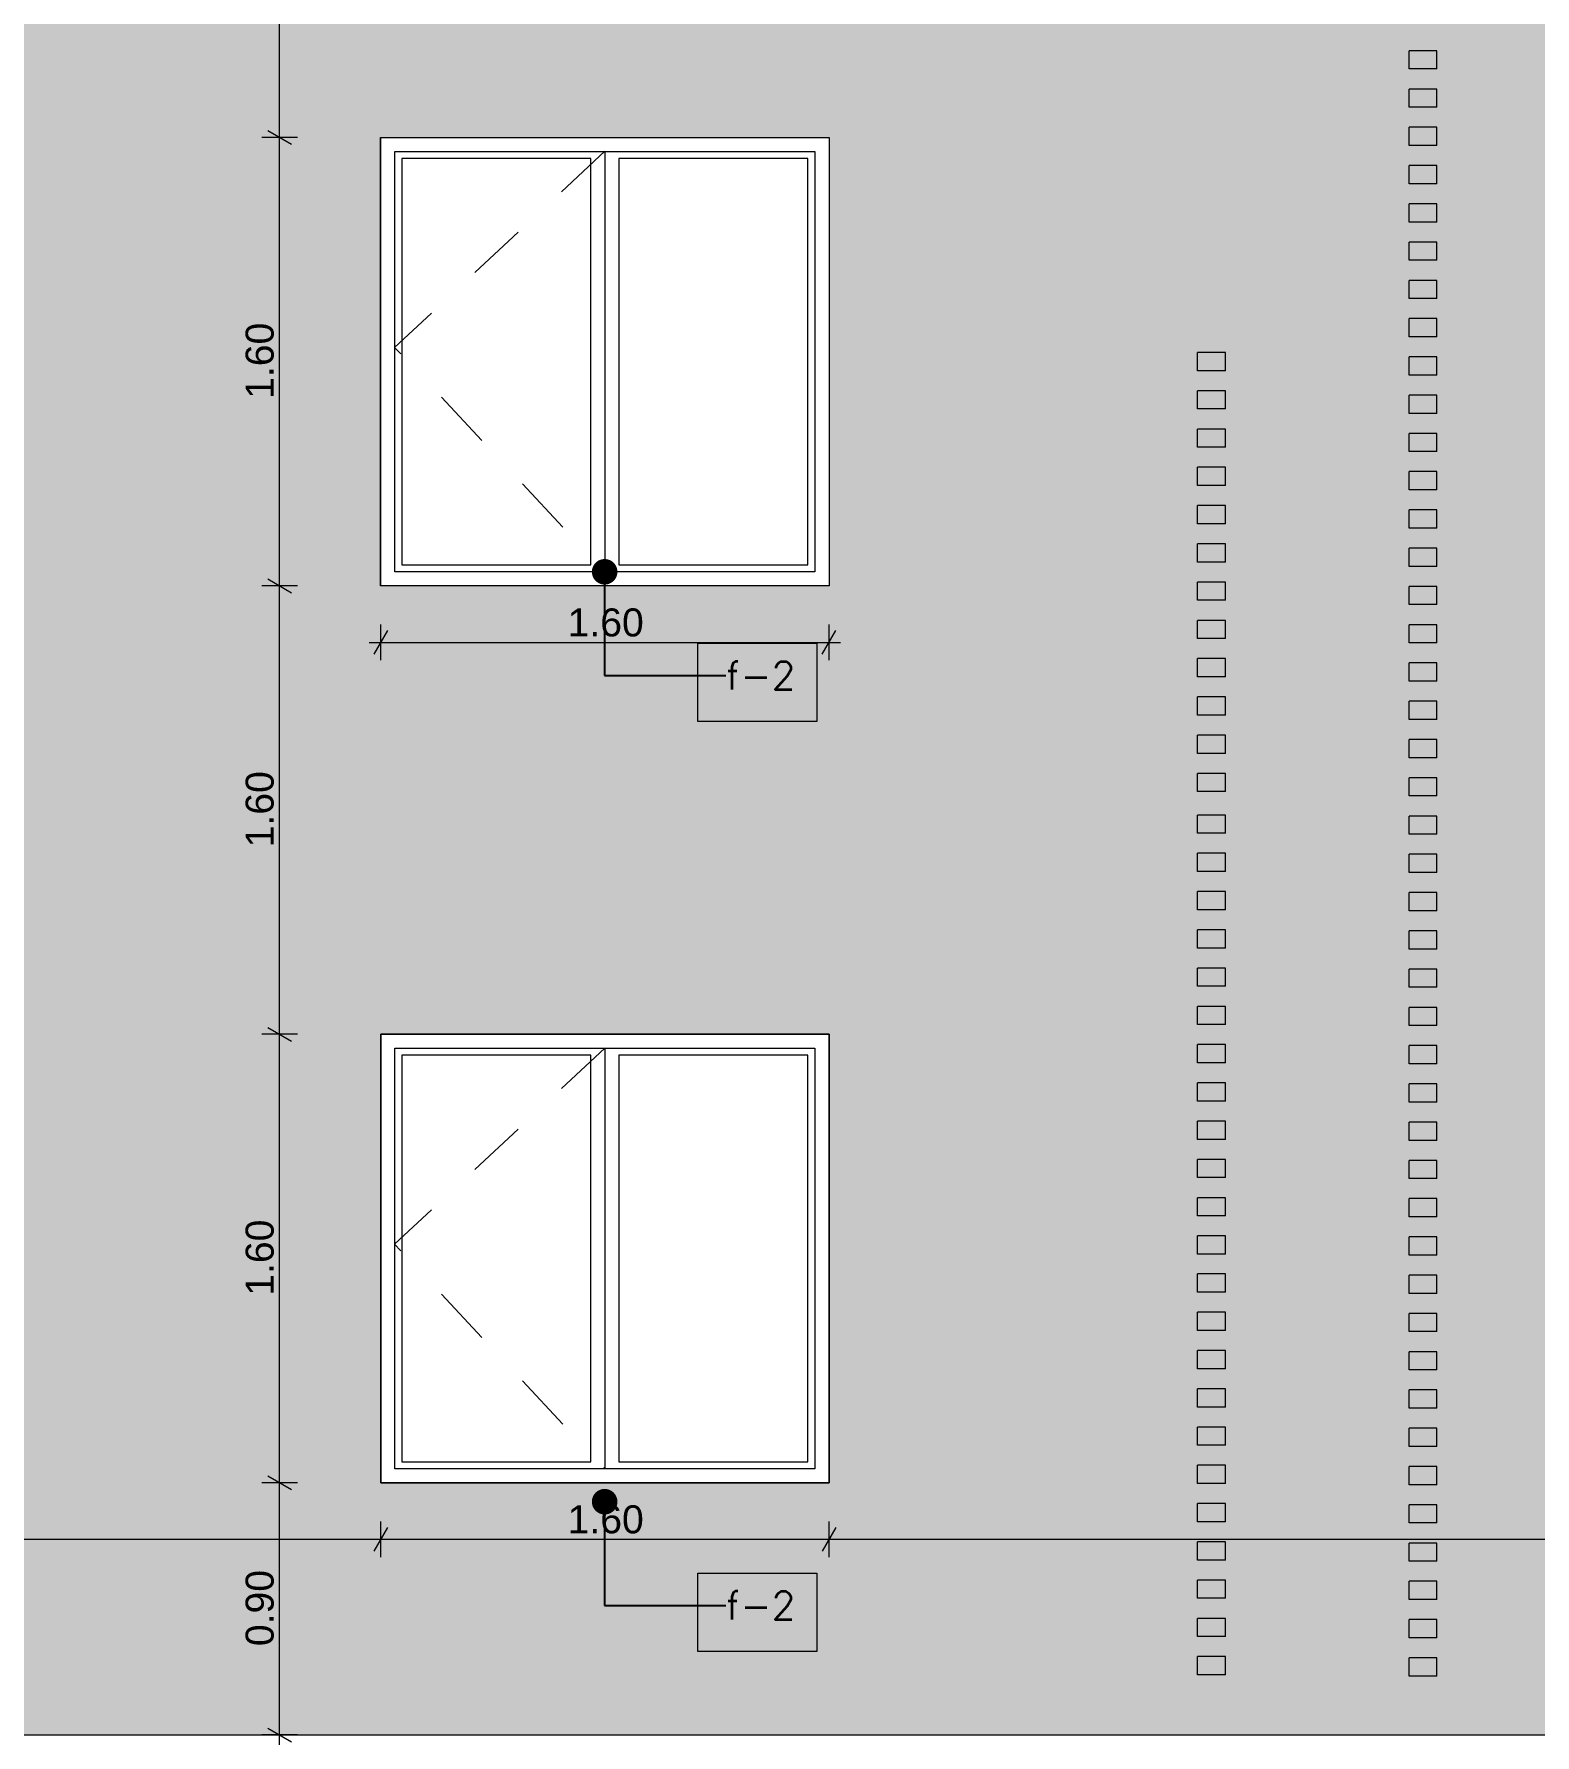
# Model space of a CAD drawing. Header units: millimetres. Extents: x 475616349 to 476941521, y 4620115302 to 4621446928.
# Drawn here: x 476669021 to 476674379, y 4620472841 to 4620478910 of the extents above; entities that cross this region are included whole.
import ezdxf

# ---------------------------------------------------------------- set-up
doc = ezdxf.new("R2010")
doc.units = ezdxf.units.MM
doc.header["$MEASUREMENT"] = 0
doc.linetypes.add('Dashed', pattern=[423.333333, 211.666667, -211.666667])
for name, color, linetype, lineweight in [('0_Pen_No__7_Pen_No__250', 7, 'Continuous', 0), ('2D Drafting - General_Pen_No__7_Pen_No__250', 7, 'Continuous', 0), ('New_2D Drafting - General_Pen_No__2_Pen_No__250', 7, 'Continuous', 0), ('New_2D Drafting - General_Pen_No__30_Pen_No__9_Pen_No__9_Pen_No__7', 7, 'Continuous', 0), ('New_Structural - Bearing_Pen_No__250', 7, 'Continuous', 0), ('New_zoma_Pen_No__4', 7, 'Continuous', 0), ('New_zoma_Pen_No__7', 7, 'Continuous', 0), ('Structural - Bearing_Pen_No__7_Pen_No__7_Pen_No__250', 7, 'Continuous', 0), ('zoma_Pen_No__142', 142, 'Continuous', 0)]:
    doc.layers.add(name, color=color, linetype=linetype, lineweight=lineweight)
doc.layers.add('New_2D Drafting - General_Pen_No__30_Pen_No__9_Pen_No__9_Pen_No__254', color=7, linetype='Continuous', lineweight=0, true_color=0xcccccc)
doc.layers.add('New_zoma', color=7, linetype='Continuous')
doc.layers.add('zoma', color=7, linetype='Continuous')
doc.styles.add('GENERATED_STYLE_1', font='arial.ttf')
doc.styles.add('GENERATED_STYLE_2', font='arial.ttf')
doc.dimstyles.new('GENERATED_STYLE__1', dxfattribs={"dimtxt": 200, "dimasz": 64.421331, "dimexe": 0.18, "dimexo": 3, "dimgap": 0.09, "dimtad": 1, "dimtih": 1, "dimtoh": 1, "dimlfac": 0.001, "dimzin": 0, "dimdsep": 46, "dimtxsty": 'GENERATED_STYLE_2', "dimblk": 'ARROWHEAD_2', "dimblk1": 'ARROWHEAD_2', "dimblk2": 'ARROWHEAD_2', "dimcen": 0.09, "dimclrd": 142, "dimclre": 142, "dimclrt": 142, "dimadec": 0, "dimazin": 0, "dimtfac": 1, "dimtdec": 4, "dimtmove": 0, "dimatfit": 3, "dimfxl": 1, "dimtolj": 1, "dimtzin": 0, "dimarcsym": 0})
doc.dimstyles.new('GENERATED_STYLE__18', dxfattribs={"dimtxt": 100, "dimasz": 64.421331, "dimexe": 0.18, "dimexo": 3, "dimgap": 0.09, "dimtad": 1, "dimtih": 1, "dimtoh": 1, "dimlfac": 0.001, "dimzin": 0, "dimdsep": 46, "dimtxsty": 'GENERATED_STYLE_1', "dimblk": 'ARROWHEAD_2', "dimblk1": 'ARROWHEAD_2', "dimblk2": 'ARROWHEAD_2', "dimcen": 0.09, "dimclrd": 7, "dimclre": 7, "dimclrt": 7, "dimadec": 0, "dimazin": 0, "dimtfac": 1, "dimtdec": 4, "dimtmove": 0, "dimatfit": 3, "dimfxl": 1, "dimtolj": 1, "dimtzin": 0, "dimarcsym": 0})
doc.dimstyles.new('GENERATED_STYLE__19', dxfattribs={"dimtxt": 100, "dimasz": 64.421331, "dimexe": 0.18, "dimexo": 3, "dimgap": 0.09, "dimtad": 1, "dimlfac": 0.001, "dimzin": 0, "dimdsep": 46, "dimtxsty": 'GENERATED_STYLE_1', "dimblk": 'ARROWHEAD_2', "dimblk1": 'ARROWHEAD_2', "dimblk2": 'ARROWHEAD_2', "dimcen": 0.09, "dimclrd": 7, "dimclre": 7, "dimclrt": 7, "dimadec": 0, "dimazin": 0, "dimtfac": 1, "dimtdec": 4, "dimtmove": 0, "dimatfit": 3, "dimfxl": 1, "dimtolj": 1, "dimtzin": 0, "dimarcsym": 0})
doc.dimstyles.new('GENERATED_STYLE__48', dxfattribs={"dimtxt": 0.18, "dimasz": 182.4, "dimexe": 0.18, "dimexo": 0.0625, "dimgap": 0.09, "dimtad": 0, "dimtih": 1, "dimtoh": 1, "dimdec": 4, "dimzin": 0, "dimdsep": 46, "dimcen": 0.09, "dimadec": 0, "dimazin": 0, "dimtfac": 1, "dimtdec": 4, "dimtmove": 0, "dimatfit": 3, "dimldrblk": 'ARROWHEAD_11', "dimfxl": 1, "dimtolj": 1, "dimtzin": 0, "dimarcsym": 0})

# ---------------------------------------------------------------- blocks, each defined once
blk = doc.blocks.new('*D192', base_point=(476577134.1, 4620325125.7))
at = {"layer": 'zoma_Pen_No__142', "color": 142, "linetype": 'Continuous', "lineweight": 0, "transparency": 16777216}
for p, q in [((476672234.1, 4620468749), (476672283, 4620468833.8)), ((476672258.5, 4620468855), (476672258.5, 4620468727.8)), ((476678733.9, 4620468749), (476678782.9, 4620468833.8)), ((476678758.4, 4620468855), (476678758.4, 4620468727.8)), ((476678758.4, 4620468791.4), (476672258.5, 4620468791.4))]:
    blk.add_line(p, q, dxfattribs=at)
at = {"layer": 'zoma_Pen_No__142', "color": 142, "lineweight": 0, "transparency": 16777216, "char_height": 200, "attachment_point": 7, "style": 'GENERATED_STYLE_2'}
for s, insert in [('\\A1;{\\pql;\\fArial CYR|b0|i0|c204|p34;0.40}', (476672283, 4620468831.4)), ('\\A1;{\\pql;\\fArial CYR|b0|i0|c204|p34;6.50}', (476675242.4, 4620468831.4))]:
    blk.add_mtext(s, dxfattribs=dict(at, insert=insert))
blk = doc.blocks.new('ARROWHEAD_2')
at = {"color": 0, "linetype": 'Continuous', "lineweight": 0}
for p, q in [((0, 0), (-1, 0)), ((-0.378, -0.655), (0.378, 0.655))]:
    blk.add_line(p, q, dxfattribs=at)
blk = doc.blocks.new('*D193', base_point=(476577134.1, 4620325125.7))
at = {"layer": 'zoma_Pen_No__142', "color": 142, "linetype": 'Continuous', "lineweight": 0, "transparency": 16777216}
for p, q in [((476671834.8, 4620468749), (476671883.7, 4620468833.8)), ((476671859.2, 4620468855), (476671859.2, 4620468727.8)), ((476672234.1, 4620468749), (476672283, 4620468833.8)), ((476672258.5, 4620468855), (476672258.5, 4620468727.8)), ((476672258.5, 4620468791.4), (476671859.2, 4620468791.4))]:
    blk.add_line(p, q, dxfattribs=at)
blk = doc.blocks.new('*D1077', base_point=(476577134.1, 4620325125.7))
at = {"layer": 'New_zoma_Pen_No__4', "color": 7, "linetype": 'Continuous', "lineweight": 0, "transparency": 16777216}
for p, q in [((476669855.2, 4620473765.3), (476669939.9, 4620473716.4)), ((476669961.1, 4620473740.9), (476669834, 4620473740.9)), ((476669897.6, 4620472840.9), (476669897.6, 4620473740.9)), ((476669961.1, 4620472840.9), (476669834, 4620472840.9)), ((476669855.2, 4620472865.3), (476669939.9, 4620472816.4)), ((476669897.6, 4620472799.4), (476669897.6, 4620472840.9))]:
    blk.add_line(p, q, dxfattribs=at)
at = {"layer": 'New_zoma_Pen_No__7', "color": 7, "lineweight": 0, "transparency": 16777216, "insert": (476669877.6, 4620473157.8), "char_height": 100, "attachment_point": 7, "rotation": 90, "style": 'GENERATED_STYLE_1'}
blk.add_mtext('\\A1;{\\pql;\\fArial|b0|i0|c0|p34;0.90}', dxfattribs=at)
blk = doc.blocks.new('*D1078', base_point=(476577134.1, 4620325125.7))
at = {"layer": 'New_zoma_Pen_No__4', "color": 7, "linetype": 'Continuous', "lineweight": 0, "transparency": 16777216}
for p, q in [((476669961.1, 4620475340.9), (476669834, 4620475340.9)), ((476669855.2, 4620475365.3), (476669939.9, 4620475316.4)), ((476669897.6, 4620473740.9), (476669897.6, 4620475340.9)), ((476669855.2, 4620473765.3), (476669939.9, 4620473716.4)), ((476669961.1, 4620473740.9), (476669834, 4620473740.9))]:
    blk.add_line(p, q, dxfattribs=at)
at = {"layer": 'New_zoma_Pen_No__7', "color": 7, "lineweight": 0, "transparency": 16777216, "insert": (476669877.6, 4620474407.8), "char_height": 100, "attachment_point": 7, "rotation": 90, "style": 'GENERATED_STYLE_1'}
blk.add_mtext('\\A1;{\\pql;\\fArial|b0|i0|c0|p34;1.60}', dxfattribs=at)
blk = doc.blocks.new('*D1079', base_point=(476577134.1, 4620325125.7))
at = {"layer": 'New_zoma_Pen_No__4', "color": 7, "linetype": 'Continuous', "lineweight": 0, "transparency": 16777216}
for p, q in [((476669855.2, 4620476965.3), (476669939.9, 4620476916.4)), ((476669961.1, 4620476940.9), (476669834, 4620476940.9)), ((476669897.6, 4620475340.9), (476669897.6, 4620476940.9)), ((476669961.1, 4620475340.9), (476669834, 4620475340.9)), ((476669855.2, 4620475365.3), (476669939.9, 4620475316.4))]:
    blk.add_line(p, q, dxfattribs=at)
at = {"layer": 'New_zoma_Pen_No__7', "color": 7, "lineweight": 0, "transparency": 16777216, "insert": (476669877.6, 4620476007.8), "char_height": 100, "attachment_point": 7, "rotation": 90, "style": 'GENERATED_STYLE_1'}
blk.add_mtext('\\A1;{\\pql;\\fArial|b0|i0|c0|p34;1.60}', dxfattribs=at)
blk = doc.blocks.new('*D1080', base_point=(476577134.1, 4620325125.7))
at = {"layer": 'New_zoma_Pen_No__4', "color": 7, "linetype": 'Continuous', "lineweight": 0, "transparency": 16777216}
for p, q in [((476669855.2, 4620478565.3), (476669939.9, 4620478516.4)), ((476669961.1, 4620478540.9), (476669834, 4620478540.9)), ((476669897.6, 4620476940.9), (476669897.6, 4620478540.9)), ((476669855.2, 4620476965.3), (476669939.9, 4620476916.4)), ((476669961.1, 4620476940.9), (476669834, 4620476940.9))]:
    blk.add_line(p, q, dxfattribs=at)
at = {"layer": 'New_zoma_Pen_No__7', "color": 7, "lineweight": 0, "transparency": 16777216, "insert": (476669877.6, 4620477607.8), "char_height": 100, "attachment_point": 7, "rotation": 90, "style": 'GENERATED_STYLE_1'}
blk.add_mtext('\\A1;{\\pql;\\fArial|b0|i0|c0|p34;1.60}', dxfattribs=at)
blk = doc.blocks.new('*D1081', base_point=(476577134.1, 4620325125.7))
at = {"layer": 'New_zoma_Pen_No__4', "color": 7, "linetype": 'Continuous', "lineweight": 0, "transparency": 16777216}
for p, q in [((476669961.1, 4620480140.9), (476669834, 4620480140.9)), ((476669855.2, 4620480165.3), (476669939.9, 4620480116.4)), ((476669897.6, 4620478540.9), (476669897.6, 4620480140.9)), ((476669855.2, 4620478565.3), (476669939.9, 4620478516.4)), ((476669961.1, 4620478540.9), (476669834, 4620478540.9))]:
    blk.add_line(p, q, dxfattribs=at)
at = {"layer": 'New_zoma_Pen_No__7', "color": 7, "lineweight": 0, "transparency": 16777216, "insert": (476669877.6, 4620479207.8), "char_height": 100, "attachment_point": 7, "rotation": 90, "style": 'GENERATED_STYLE_1'}
blk.add_mtext('\\A1;{\\pql;\\fArial|b0|i0|c0|p34;1.60}', dxfattribs=at)
blk = doc.blocks.new('*D1086', base_point=(476577134.1, 4620325125.7))
at = {"layer": 'New_zoma_Pen_No__4', "color": 7, "linetype": 'Continuous', "lineweight": 0, "transparency": 16777216}
for p, q in [((476661487.7, 4620473581.2), (476661438.8, 4620473496.5)), ((476661463.3, 4620473475.3), (476661463.3, 4620473602.4)), ((476670283, 4620473581.2), (476670234.1, 4620473496.5)), ((476670258.5, 4620473475.3), (476670258.5, 4620473602.4)), ((476661421.8, 4620473538.9), (476661463.3, 4620473538.9)), ((476661463.3, 4620473538.9), (476670258.5, 4620473538.9))]:
    blk.add_line(p, q, dxfattribs=at)
at = {"layer": 'New_zoma_Pen_No__7', "color": 7, "lineweight": 0, "transparency": 16777216, "insert": (476665727.9, 4620473558.9), "char_height": 100, "attachment_point": 7, "style": 'GENERATED_STYLE_1'}
blk.add_mtext('\\A1;{\\pql;\\fArial|b0|i0|c0|p34;8.80}', dxfattribs=at)
blk = doc.blocks.new('*D1087', base_point=(476577134.1, 4620325125.7))
at = {"layer": 'New_zoma_Pen_No__4', "color": 7, "linetype": 'Continuous', "lineweight": 0, "transparency": 16777216}
for p, q in [((476670283, 4620473581.2), (476670234.1, 4620473496.5)), ((476670258.5, 4620473475.3), (476670258.5, 4620473602.4)), ((476671883, 4620473581.2), (476671834.1, 4620473496.5)), ((476671858.5, 4620473475.3), (476671858.5, 4620473602.4)), ((476670258.5, 4620473538.9), (476671858.5, 4620473538.9))]:
    blk.add_line(p, q, dxfattribs=at)
at = {"layer": 'New_zoma_Pen_No__7', "color": 7, "lineweight": 0, "transparency": 16777216, "insert": (476670925.5, 4620473558.9), "char_height": 100, "attachment_point": 7, "style": 'GENERATED_STYLE_1'}
blk.add_mtext('\\A1;{\\pql;\\fArial|b0|i0|c0|p34;1.60}', dxfattribs=at)
blk = doc.blocks.new('*D1088', base_point=(476577134.1, 4620325125.7))
at = {"layer": 'New_zoma_Pen_No__4', "color": 7, "linetype": 'Continuous', "lineweight": 0, "transparency": 16777216}
for p, q in [((476671883, 4620473581.2), (476671834.1, 4620473496.5)), ((476671858.5, 4620473475.3), (476671858.5, 4620473602.4)), ((476679203.9, 4620473496.5), (476679252.9, 4620473581.2)), ((476679228.4, 4620473475.3), (476679228.4, 4620473602.4)), ((476671858.5, 4620473538.9), (476679228.4, 4620473538.9)), ((476679228.4, 4620473538.9), (476679269.8, 4620473538.9))]:
    blk.add_line(p, q, dxfattribs=at)
at = {"layer": 'New_zoma_Pen_No__7', "color": 7, "lineweight": 0, "transparency": 16777216, "insert": (476675410.4, 4620473558.9), "char_height": 100, "attachment_point": 7, "style": 'GENERATED_STYLE_1'}
blk.add_mtext('\\A1;{\\pql;\\fArial|b0|i0|c0|p34;7.37}', dxfattribs=at)
blk = doc.blocks.new('*D1089', base_point=(476577134.1, 4620325125.7))
at = {"layer": 'New_zoma_Pen_No__4', "color": 7, "linetype": 'Continuous', "lineweight": 0, "transparency": 16777216}
for p, q in [((476670258.5, 4620476675.3), (476670258.5, 4620476802.4)), ((476671858.5, 4620476675.3), (476671858.5, 4620476802.4)), ((476670217.1, 4620476738.9), (476670258.5, 4620476738.9)), ((476670283, 4620476781.2), (476670234.1, 4620476696.5)), ((476670258.5, 4620476738.9), (476671858.5, 4620476738.9)), ((476671834.1, 4620476696.5), (476671883, 4620476781.2)), ((476671858.5, 4620476738.9), (476671900, 4620476738.9))]:
    blk.add_line(p, q, dxfattribs=at)
at = {"layer": 'New_zoma_Pen_No__7', "color": 7, "lineweight": 0, "transparency": 16777216, "insert": (476670925.5, 4620476758.9), "char_height": 100, "attachment_point": 7, "style": 'GENERATED_STYLE_1'}
blk.add_mtext('\\A1;{\\pql;\\fArial|b0|i0|c0|p34;1.60}', dxfattribs=at)
blk = doc.blocks.new('*D1090', base_point=(476577134.1, 4620325125.7))
at = {"layer": 'New_zoma_Pen_No__4', "color": 7, "linetype": 'Continuous', "lineweight": 0, "transparency": 16777216}
for p, q in [((476670258.5, 4620479875.3), (476670258.5, 4620480002.4)), ((476671858.5, 4620479875.3), (476671858.5, 4620480002.4)), ((476670217.1, 4620479938.9), (476670258.5, 4620479938.9)), ((476670283, 4620479981.2), (476670234.1, 4620479896.5)), ((476670258.5, 4620479938.9), (476671858.5, 4620479938.9)), ((476671834.1, 4620479896.5), (476671883, 4620479981.2)), ((476671858.5, 4620479938.9), (476671900, 4620479938.9))]:
    blk.add_line(p, q, dxfattribs=at)
at = {"layer": 'New_zoma_Pen_No__7', "color": 7, "lineweight": 0, "transparency": 16777216, "insert": (476670925.5, 4620479958.9), "char_height": 100, "attachment_point": 7, "style": 'GENERATED_STYLE_1'}
blk.add_mtext('\\A1;{\\pql;\\fArial|b0|i0|c0|p34;1.60}', dxfattribs=at)
blk = doc.blocks.new('*D1091', base_point=(476577134.1, 4620325125.7))
at = {"layer": 'New_zoma_Pen_No__4', "color": 7, "linetype": 'Continuous', "lineweight": 0, "transparency": 16777216}
for p, q in [((476670283, 4620483181.2), (476670234.1, 4620483096.5)), ((476670258.5, 4620483075.3), (476670258.5, 4620483202.4)), ((476671834.1, 4620483096.5), (476671883, 4620483181.2)), ((476671858.5, 4620483075.3), (476671858.5, 4620483202.4)), ((476670217.1, 4620483138.9), (476670258.5, 4620483138.9)), ((476670258.5, 4620483138.9), (476671858.5, 4620483138.9)), ((476671858.5, 4620483138.9), (476671900, 4620483138.9))]:
    blk.add_line(p, q, dxfattribs=at)
at = {"layer": 'New_zoma_Pen_No__7', "color": 7, "lineweight": 0, "transparency": 16777216, "insert": (476670925.5, 4620483158.9), "char_height": 100, "attachment_point": 7, "style": 'GENERATED_STYLE_1'}
blk.add_mtext('\\A1;{\\pql;\\fArial|b0|i0|c0|p34;1.60}', dxfattribs=at)
blk = doc.blocks.new('ARROWHEAD_11')
at = {"color": 0, "linetype": 'Continuous', "lineweight": 0}
blk.add_line((0, 0), (-1, 0), dxfattribs=at)
at = {"color": 0, "linetype": 'Continuous', "lineweight": 0, "const_width": 0.25, "flags": 128}
blk.add_lwpolyline([(-0.125, 0, 1), (0.125, 0, 1)], format="xyb", close=True, dxfattribs=at)

msp = doc.modelspace()

# ---------------------------------------------------------------- hatches: boundary and pattern name
at = {"layer": 'New_2D Drafting - General_Pen_No__30_Pen_No__9_Pen_No__9_Pen_No__254', "linetype": 'Continuous', "lineweight": 0, "true_color": 0xcccccc}
h = msp.add_hatch(dxfattribs=at)
h.set_pattern_fill('BRICK___RUNNING_BOND', color=254, style=0, pattern_type=2)
h.set_pattern_definition([(180, (476668558.68, 4620481050.07), (0, 66.64), []), (90, (476668558.68, 4620481050.07), (244.8, 0), [66.64, -66.64]), (90, (476668436.28, 4620481116.7), (244.8, 0), [66.64, -66.64])])
h.paths.add_polyline_path([(476661388.326, 4620485580.856), (476661388.319, 4620475470.855), (476661458.723, 4620475470.855), (476661458.723, 4620472841.511), (476661463.277, 4620472840.855), (476679158.384, 4620472840.855), (476679228.383, 4620472840.855), (476679228.383, 4620476040.844), (476679228.383, 4620486040.451), (476661388.326, 4620486040.447)])
h.paths.add_polyline_path([(476670258.087, 4620478540.855), (476671858.52, 4620478540.855), (476671858.52, 4620476940.855), (476670258.087, 4620476940.855)], flags=0)
h.paths.add_polyline_path([(476670258.52, 4620483340.854), (476671858.52, 4620483340.854), (476671858.52, 4620484940.854), (476670258.52, 4620484940.854)], flags=0)
h.paths.add_polyline_path([(476671858.953, 4620480140.855), (476670258.52, 4620480140.855), (476670258.52, 4620481740.855), (476671858.953, 4620481740.855)], flags=0)
h.paths.add_polyline_path([(476671858.52, 4620473740.854), (476671858.52, 4620475340.855), (476670258.52, 4620475340.855), (476670258.52, 4620473740.854)], flags=0)

# ---------------------------------------------------------------- linework, layer by layer
at = {"layer": '0_Pen_No__7_Pen_No__250', "color": 7, "linetype": 'Continuous', "lineweight": 0, "flags": 128}
for points in [[(476670258.52, 4620478540.855), (476671858.52, 4620478540.855), (476671858.52, 4620476940.855), (476670258.52, 4620476940.855)], [(476670258.52, 4620475340.855), (476671858.52, 4620475340.855), (476671858.52, 4620473740.855), (476670258.52, 4620473740.855)]]:
    msp.add_lwpolyline(points, close=True, dxfattribs=at)
at = {"layer": '2D Drafting - General_Pen_No__7_Pen_No__250', "color": 7, "linetype": 'Dashed', "lineweight": 0, "flags": 128}
for points in [[(476671058.143, 4620478491.45), (476670307.972, 4620477791.634), (476671057.706, 4620476990.855)], [(476671058.143, 4620475291.45), (476670307.972, 4620474591.634), (476671057.706, 4620473790.855)]]:
    msp.add_lwpolyline(points, dxfattribs=at)
at = {"layer": 'New_2D Drafting - General_Pen_No__2_Pen_No__250', "color": 7, "linetype": 'Continuous', "lineweight": 0, "flags": 128}
for points in [[(476671390.357, 4620476736.486), (476671815.357, 4620476736.486), (476671815.357, 4620476456.798), (476671390.357, 4620476456.798)], [(476671390.357, 4620473418.772), (476671815.357, 4620473418.772), (476671815.357, 4620473139.084), (476671390.357, 4620473139.084)]]:
    msp.add_lwpolyline(points, close=True, dxfattribs=at)
at = {"layer": 'New_2D Drafting - General_Pen_No__30_Pen_No__9_Pen_No__9_Pen_No__7', "color": 7, "linetype": 'Continuous', "lineweight": 0, "flags": 128}
for points in [[(476661388.326, 4620485580.856), (476661388.319, 4620475470.855), (476661458.723, 4620475470.855), (476661458.723, 4620472841.511), (476661463.277, 4620472840.855), (476679158.384, 4620472840.855), (476679228.383, 4620472840.855), (476679228.383, 4620476040.844), (476679228.383, 4620486040.451), (476661388.326, 4620486040.447)], [(476670258.087, 4620478540.855), (476671858.52, 4620478540.855), (476671858.52, 4620476940.855), (476670258.087, 4620476940.855)], [(476671858.52, 4620473740.854), (476671858.52, 4620475340.855), (476670258.52, 4620475340.855), (476670258.52, 4620473740.854)]]:
    msp.add_lwpolyline(points, close=True, dxfattribs=at)
at = {"layer": 'New_Structural - Bearing_Pen_No__250', "color": 7, "linetype": 'Continuous', "lineweight": 0}
for p, q in [((476673928.814, 4620478784.89), (476673928.814, 4620478849.89)), ((476674028.486, 4620478849.89), (476673928.814, 4620478849.89)), ((476674028.486, 4620478784.89), (476674028.486, 4620478849.89)), ((476674028.486, 4620478784.89), (476673928.814, 4620478784.89)), ((476673928.814, 4620478648.373), (476673928.814, 4620478713.373)), ((476674028.486, 4620478713.373), (476673928.814, 4620478713.373)), ((476674028.486, 4620478648.373), (476674028.486, 4620478713.373)), ((476674028.486, 4620478648.373), (476673928.814, 4620478648.373)), ((476673928.814, 4620478511.856), (476673928.814, 4620478576.856)), ((476674028.486, 4620478576.856), (476673928.814, 4620478576.856)), ((476674028.486, 4620478511.856), (476674028.486, 4620478576.856)), ((476674028.486, 4620478511.856), (476673928.814, 4620478511.856)), ((476673928.814, 4620478375.338), (476673928.814, 4620478440.338)), ((476674028.486, 4620478440.338), (476673928.814, 4620478440.338)), ((476674028.486, 4620478375.338), (476674028.486, 4620478440.338)), ((476674028.486, 4620478375.338), (476673928.814, 4620478375.338)), ((476673928.814, 4620478238.821), (476673928.814, 4620478303.821)), ((476674028.486, 4620478303.821), (476673928.814, 4620478303.821)), ((476674028.486, 4620478238.821), (476674028.486, 4620478303.821)), ((476674028.486, 4620478238.821), (476673928.814, 4620478238.821)), ((476673928.814, 4620478102.304), (476673928.814, 4620478167.304)), ((476674028.486, 4620478167.304), (476673928.814, 4620478167.304)), ((476674028.486, 4620478102.304), (476674028.486, 4620478167.304)), ((476674028.486, 4620478102.304), (476673928.814, 4620478102.304)), ((476673928.814, 4620477965.787), (476673928.814, 4620478030.787)), ((476674028.486, 4620478030.787), (476673928.814, 4620478030.787)), ((476674028.486, 4620477965.787), (476674028.486, 4620478030.787)), ((476674028.486, 4620477965.787), (476673928.814, 4620477965.787)), ((476673928.814, 4620477829.269), (476673928.814, 4620477894.269)), ((476674028.486, 4620477894.269), (476673928.814, 4620477894.269)), ((476674028.486, 4620477829.269), (476674028.486, 4620477894.269)), ((476674028.486, 4620477829.269), (476673928.814, 4620477829.269)), ((476673173.682, 4620477708.321), (476673173.682, 4620477773.321)), ((476673273.354, 4620477773.321), (476673173.682, 4620477773.321)), ((476673273.354, 4620477708.321), (476673273.354, 4620477773.321)), ((476673928.814, 4620477692.752), (476673928.814, 4620477757.752)), ((476674028.486, 4620477757.752), (476673928.814, 4620477757.752)), ((476674028.486, 4620477692.752), (476674028.486, 4620477757.752)), ((476673273.354, 4620477708.321), (476673173.682, 4620477708.321)), ((476674028.486, 4620477692.752), (476673928.814, 4620477692.752)), ((476673173.682, 4620477571.804), (476673173.682, 4620477636.804)), ((476673273.354, 4620477636.804), (476673173.682, 4620477636.804)), ((476673273.354, 4620477571.804), (476673273.354, 4620477636.804)), ((476673273.354, 4620477571.804), (476673173.682, 4620477571.804)), ((476673928.814, 4620477556.235), (476673928.814, 4620477621.235)), ((476674028.486, 4620477621.235), (476673928.814, 4620477621.235)), ((476674028.486, 4620477556.235), (476674028.486, 4620477621.235)), ((476674028.486, 4620477556.235), (476673928.814, 4620477556.235)), ((476673173.682, 4620477435.287), (476673173.682, 4620477500.287)), ((476673273.354, 4620477500.287), (476673173.682, 4620477500.287)), ((476673273.354, 4620477435.287), (476673273.354, 4620477500.287)), ((476673928.814, 4620477419.718), (476673928.814, 4620477484.718)), ((476674028.486, 4620477484.718), (476673928.814, 4620477484.718)), ((476674028.486, 4620477419.718), (476674028.486, 4620477484.718)), ((476673273.354, 4620477435.287), (476673173.682, 4620477435.287)), ((476674028.486, 4620477419.718), (476673928.814, 4620477419.718)), ((476673173.682, 4620477298.77), (476673173.682, 4620477363.77)), ((476673273.354, 4620477363.77), (476673173.682, 4620477363.77)), ((476673273.354, 4620477298.77), (476673273.354, 4620477363.77)), ((476673928.814, 4620477283.2), (476673928.814, 4620477348.2)), ((476674028.486, 4620477348.2), (476673928.814, 4620477348.2)), ((476674028.486, 4620477283.2), (476674028.486, 4620477348.2)), ((476673273.354, 4620477298.77), (476673173.682, 4620477298.77)), ((476674028.486, 4620477283.2), (476673928.814, 4620477283.2)), ((476673173.682, 4620477162.252), (476673173.682, 4620477227.252)), ((476673273.354, 4620477227.252), (476673173.682, 4620477227.252)), ((476673273.354, 4620477162.252), (476673273.354, 4620477227.252)), ((476673928.814, 4620477146.683), (476673928.814, 4620477211.683)), ((476674028.486, 4620477211.683), (476673928.814, 4620477211.683)), ((476674028.486, 4620477146.683), (476674028.486, 4620477211.683)), ((476673273.354, 4620477162.252), (476673173.682, 4620477162.252)), ((476674028.486, 4620477146.683), (476673928.814, 4620477146.683)), ((476673173.682, 4620477025.735), (476673173.682, 4620477090.735)), ((476673273.354, 4620477090.735), (476673173.682, 4620477090.735)), ((476673273.354, 4620477025.735), (476673273.354, 4620477090.735)), ((476673273.354, 4620477025.735), (476673173.682, 4620477025.735)), ((476673928.814, 4620477010.166), (476673928.814, 4620477075.166)), ((476674028.486, 4620477075.166), (476673928.814, 4620477075.166)), ((476674028.486, 4620477010.166), (476674028.486, 4620477075.166)), ((476674028.486, 4620477010.166), (476673928.814, 4620477010.166)), ((476673173.682, 4620476889.218), (476673173.682, 4620476954.218)), ((476673273.354, 4620476954.218), (476673173.682, 4620476954.218)), ((476673273.354, 4620476889.218), (476673273.354, 4620476954.218)), ((476673928.814, 4620476873.648), (476673928.814, 4620476938.648)), ((476674028.486, 4620476938.648), (476673928.814, 4620476938.648)), ((476674028.486, 4620476873.648), (476674028.486, 4620476938.648)), ((476673273.354, 4620476889.218), (476673173.682, 4620476889.218)), ((476674028.486, 4620476873.648), (476673928.814, 4620476873.648)), ((476673173.682, 4620476752.7), (476673173.682, 4620476817.7)), ((476673273.354, 4620476817.7), (476673173.682, 4620476817.7)), ((476673273.354, 4620476752.7), (476673273.354, 4620476817.7)), ((476673928.814, 4620476737.131), (476673928.814, 4620476802.131)), ((476674028.486, 4620476802.131), (476673928.814, 4620476802.131)), ((476674028.486, 4620476737.131), (476674028.486, 4620476802.131)), ((476673273.354, 4620476752.7), (476673173.682, 4620476752.7)), ((476674028.486, 4620476737.131), (476673928.814, 4620476737.131)), ((476673173.682, 4620476616.183), (476673173.682, 4620476681.183)), ((476673273.354, 4620476681.183), (476673173.682, 4620476681.183)), ((476673273.354, 4620476616.183), (476673273.354, 4620476681.183)), ((476673928.814, 4620476600.614), (476673928.814, 4620476665.614)), ((476674028.486, 4620476665.614), (476673928.814, 4620476665.614)), ((476674028.486, 4620476600.614), (476674028.486, 4620476665.614)), ((476673273.354, 4620476616.183), (476673173.682, 4620476616.183)), ((476674028.486, 4620476600.614), (476673928.814, 4620476600.614)), ((476673173.682, 4620476479.666), (476673173.682, 4620476544.666)), ((476673273.354, 4620476544.666), (476673173.682, 4620476544.666)), ((476673273.354, 4620476479.666), (476673273.354, 4620476544.666)), ((476673273.354, 4620476479.666), (476673173.682, 4620476479.666)), ((476673928.814, 4620476464.097), (476673928.814, 4620476529.097)), ((476674028.486, 4620476529.097), (476673928.814, 4620476529.097)), ((476674028.486, 4620476464.097), (476674028.486, 4620476529.097)), ((476674028.486, 4620476464.097), (476673928.814, 4620476464.097)), ((476673173.682, 4620476343.149), (476673173.682, 4620476408.149)), ((476673273.354, 4620476408.149), (476673173.682, 4620476408.149)), ((476673273.354, 4620476343.149), (476673273.354, 4620476408.149)), ((476673928.814, 4620476327.579), (476673928.814, 4620476392.579)), ((476674028.486, 4620476392.579), (476673928.814, 4620476392.579)), ((476674028.486, 4620476327.579), (476674028.486, 4620476392.579)), ((476673273.354, 4620476343.149), (476673173.682, 4620476343.149)), ((476674028.486, 4620476327.579), (476673928.814, 4620476327.579)), ((476673173.682, 4620476206.631), (476673173.682, 4620476271.631)), ((476673273.354, 4620476271.631), (476673173.682, 4620476271.631)), ((476673273.354, 4620476206.631), (476673273.354, 4620476271.631)), ((476673928.814, 4620476191.062), (476673928.814, 4620476256.062)), ((476674028.486, 4620476256.062), (476673928.814, 4620476256.062)), ((476674028.486, 4620476191.062), (476674028.486, 4620476256.062)), ((476673273.354, 4620476206.631), (476673173.682, 4620476206.631)), ((476674028.486, 4620476191.062), (476673928.814, 4620476191.062)), ((476673173.682, 4620476058.032), (476673173.682, 4620476123.032)), ((476673273.354, 4620476123.032), (476673173.682, 4620476123.032)), ((476673273.354, 4620476058.032), (476673273.354, 4620476123.032)), ((476673928.814, 4620476054.545), (476673928.814, 4620476119.545)), ((476674028.486, 4620476119.545), (476673928.814, 4620476119.545)), ((476674028.486, 4620476054.545), (476674028.486, 4620476119.545)), ((476673273.354, 4620476058.032), (476673173.682, 4620476058.032)), ((476674028.486, 4620476054.545), (476673928.814, 4620476054.545)), ((476673173.682, 4620475921.515), (476673173.682, 4620475986.515)), ((476673273.354, 4620475986.515), (476673173.682, 4620475986.515)), ((476673273.354, 4620475921.515), (476673273.354, 4620475986.515)), ((476673928.814, 4620475918.028), (476673928.814, 4620475983.028)), ((476674028.486, 4620475983.028), (476673928.814, 4620475983.028)), ((476674028.486, 4620475918.028), (476674028.486, 4620475983.028)), ((476673273.354, 4620475921.515), (476673173.682, 4620475921.515)), ((476674028.486, 4620475918.028), (476673928.814, 4620475918.028)), ((476673173.682, 4620475784.998), (476673173.682, 4620475849.998)), ((476673273.354, 4620475849.998), (476673173.682, 4620475849.998)), ((476673273.354, 4620475784.998), (476673273.354, 4620475849.998)), ((476673928.814, 4620475781.51), (476673928.814, 4620475846.51)), ((476674028.486, 4620475846.51), (476673928.814, 4620475846.51)), ((476674028.486, 4620475781.51), (476674028.486, 4620475846.51)), ((476673273.354, 4620475784.998), (476673173.682, 4620475784.998)), ((476674028.486, 4620475781.51), (476673928.814, 4620475781.51)), ((476673173.682, 4620475648.48), (476673173.682, 4620475713.48)), ((476673273.354, 4620475713.48), (476673173.682, 4620475713.48)), ((476673273.354, 4620475648.48), (476673273.354, 4620475713.48)), ((476673928.814, 4620475644.993), (476673928.814, 4620475709.993)), ((476674028.486, 4620475709.993), (476673928.814, 4620475709.993)), ((476674028.486, 4620475644.993), (476674028.486, 4620475709.993)), ((476673273.354, 4620475648.48), (476673173.682, 4620475648.48)), ((476674028.486, 4620475644.993), (476673928.814, 4620475644.993)), ((476673173.682, 4620475511.963), (476673173.682, 4620475576.963)), ((476673273.354, 4620475576.963), (476673173.682, 4620475576.963)), ((476673273.354, 4620475511.963), (476673273.354, 4620475576.963)), ((476673928.814, 4620475508.476), (476673928.814, 4620475573.476)), ((476674028.486, 4620475573.476), (476673928.814, 4620475573.476)), ((476674028.486, 4620475508.476), (476674028.486, 4620475573.476)), ((476673273.354, 4620475511.963), (476673173.682, 4620475511.963)), ((476674028.486, 4620475508.476), (476673928.814, 4620475508.476)), ((476673173.682, 4620475375.446), (476673173.682, 4620475440.446)), ((476673273.354, 4620475440.446), (476673173.682, 4620475440.446)), ((476673273.354, 4620475375.446), (476673273.354, 4620475440.446)), ((476673928.814, 4620475371.958), (476673928.814, 4620475436.958)), ((476674028.486, 4620475436.958), (476673928.814, 4620475436.958)), ((476674028.486, 4620475371.958), (476674028.486, 4620475436.958)), ((476673273.354, 4620475375.446), (476673173.682, 4620475375.446)), ((476674028.486, 4620475371.958), (476673928.814, 4620475371.958)), ((476673173.682, 4620475238.929), (476673173.682, 4620475303.929)), ((476673273.354, 4620475303.929), (476673173.682, 4620475303.929)), ((476673273.354, 4620475238.929), (476673273.354, 4620475303.929)), ((476673928.814, 4620475235.441), (476673928.814, 4620475300.441)), ((476674028.486, 4620475300.441), (476673928.814, 4620475300.441)), ((476674028.486, 4620475235.441), (476674028.486, 4620475300.441)), ((476673273.354, 4620475238.929), (476673173.682, 4620475238.929)), ((476674028.486, 4620475235.441), (476673928.814, 4620475235.441)), ((476673173.682, 4620475102.411), (476673173.682, 4620475167.411)), ((476673273.354, 4620475167.411), (476673173.682, 4620475167.411)), ((476673273.354, 4620475102.411), (476673273.354, 4620475167.411)), ((476673928.814, 4620475098.924), (476673928.814, 4620475163.924)), ((476674028.486, 4620475163.924), (476673928.814, 4620475163.924)), ((476674028.486, 4620475098.924), (476674028.486, 4620475163.924)), ((476673273.354, 4620475102.411), (476673173.682, 4620475102.411)), ((476674028.486, 4620475098.924), (476673928.814, 4620475098.924)), ((476673173.682, 4620474965.894), (476673173.682, 4620475030.894)), ((476673273.354, 4620475030.894), (476673173.682, 4620475030.894)), ((476673273.354, 4620474965.894), (476673273.354, 4620475030.894)), ((476673928.814, 4620474962.407), (476673928.814, 4620475027.407)), ((476674028.486, 4620475027.407), (476673928.814, 4620475027.407)), ((476674028.486, 4620474962.407), (476674028.486, 4620475027.407)), ((476673273.354, 4620474965.894), (476673173.682, 4620474965.894)), ((476674028.486, 4620474962.407), (476673928.814, 4620474962.407)), ((476673173.682, 4620474829.377), (476673173.682, 4620474894.377)), ((476673273.354, 4620474894.377), (476673173.682, 4620474894.377)), ((476673273.354, 4620474829.377), (476673273.354, 4620474894.377)), ((476673928.814, 4620474825.889), (476673928.814, 4620474890.889)), ((476674028.486, 4620474890.889), (476673928.814, 4620474890.889)), ((476674028.486, 4620474825.889), (476674028.486, 4620474890.889)), ((476673273.354, 4620474829.377), (476673173.682, 4620474829.377)), ((476674028.486, 4620474825.889), (476673928.814, 4620474825.889)), ((476673173.682, 4620474692.859), (476673173.682, 4620474757.859)), ((476673273.354, 4620474757.859), (476673173.682, 4620474757.859)), ((476673273.354, 4620474692.859), (476673273.354, 4620474757.859)), ((476673928.814, 4620474689.372), (476673928.814, 4620474754.372)), ((476674028.486, 4620474754.372), (476673928.814, 4620474754.372)), ((476674028.486, 4620474689.372), (476674028.486, 4620474754.372)), ((476673273.354, 4620474692.859), (476673173.682, 4620474692.859)), ((476674028.486, 4620474689.372), (476673928.814, 4620474689.372)), ((476673173.682, 4620474556.342), (476673173.682, 4620474621.342)), ((476673273.354, 4620474621.342), (476673173.682, 4620474621.342)), ((476673273.354, 4620474556.342), (476673273.354, 4620474621.342)), ((476673928.814, 4620474552.855), (476673928.814, 4620474617.855)), ((476674028.486, 4620474617.855), (476673928.814, 4620474617.855)), ((476674028.486, 4620474552.855), (476674028.486, 4620474617.855)), ((476673273.354, 4620474556.342), (476673173.682, 4620474556.342)), ((476674028.486, 4620474552.855), (476673928.814, 4620474552.855)), ((476673173.682, 4620474420.579), (476673173.682, 4620474485.579)), ((476673273.354, 4620474485.579), (476673173.682, 4620474485.579)), ((476673273.354, 4620474420.579), (476673273.354, 4620474485.579)), ((476673928.814, 4620474416.337), (476673928.814, 4620474481.337)), ((476674028.486, 4620474481.337), (476673928.814, 4620474481.337)), ((476674028.486, 4620474416.337), (476674028.486, 4620474481.337)), ((476673273.354, 4620474420.579), (476673173.682, 4620474420.579)), ((476674028.486, 4620474416.337), (476673928.814, 4620474416.337)), ((476673173.682, 4620474284.062), (476673173.682, 4620474349.062)), ((476673273.354, 4620474349.062), (476673173.682, 4620474349.062)), ((476673273.354, 4620474284.062), (476673273.354, 4620474349.062)), ((476673928.814, 4620474279.82), (476673928.814, 4620474344.82)), ((476674028.486, 4620474344.82), (476673928.814, 4620474344.82)), ((476674028.486, 4620474279.82), (476674028.486, 4620474344.82)), ((476673273.354, 4620474284.062), (476673173.682, 4620474284.062)), ((476674028.486, 4620474279.82), (476673928.814, 4620474279.82)), ((476673173.682, 4620474147.545), (476673173.682, 4620474212.545)), ((476673273.354, 4620474212.545), (476673173.682, 4620474212.545)), ((476673273.354, 4620474147.545), (476673273.354, 4620474212.545)), ((476673928.814, 4620474143.303), (476673928.814, 4620474208.303)), ((476674028.486, 4620474208.303), (476673928.814, 4620474208.303)), ((476674028.486, 4620474143.303), (476674028.486, 4620474208.303)), ((476673273.354, 4620474147.545), (476673173.682, 4620474147.545)), ((476674028.486, 4620474143.303), (476673928.814, 4620474143.303)), ((476673173.682, 4620474011.027), (476673173.682, 4620474076.027)), ((476673273.354, 4620474076.027), (476673173.682, 4620474076.027)), ((476673273.354, 4620474011.027), (476673273.354, 4620474076.027)), ((476673928.814, 4620474006.786), (476673928.814, 4620474071.786)), ((476674028.486, 4620474071.786), (476673928.814, 4620474071.786)), ((476674028.486, 4620474006.786), (476674028.486, 4620474071.786)), ((476673273.354, 4620474011.027), (476673173.682, 4620474011.027)), ((476674028.486, 4620474006.786), (476673928.814, 4620474006.786)), ((476673173.682, 4620473874.51), (476673173.682, 4620473939.51)), ((476673273.354, 4620473939.51), (476673173.682, 4620473939.51)), ((476673273.354, 4620473874.51), (476673273.354, 4620473939.51)), ((476673928.814, 4620473870.268), (476673928.814, 4620473935.268)), ((476674028.486, 4620473935.268), (476673928.814, 4620473935.268)), ((476674028.486, 4620473870.268), (476674028.486, 4620473935.268)), ((476673273.354, 4620473874.51), (476673173.682, 4620473874.51)), ((476674028.486, 4620473870.268), (476673928.814, 4620473870.268)), ((476673173.682, 4620473737.993), (476673173.682, 4620473802.993)), ((476673273.354, 4620473802.993), (476673173.682, 4620473802.993)), ((476673273.354, 4620473737.993), (476673273.354, 4620473802.993)), ((476673928.814, 4620473733.751), (476673928.814, 4620473798.751)), ((476674028.486, 4620473798.751), (476673928.814, 4620473798.751)), ((476674028.486, 4620473733.751), (476674028.486, 4620473798.751)), ((476673273.354, 4620473737.993), (476673173.682, 4620473737.993)), ((476674028.486, 4620473733.751), (476673928.814, 4620473733.751)), ((476673173.682, 4620473601.476), (476673173.682, 4620473666.476)), ((476673273.354, 4620473666.476), (476673173.682, 4620473666.476)), ((476673273.354, 4620473601.476), (476673273.354, 4620473666.476)), ((476673928.814, 4620473597.234), (476673928.814, 4620473662.234)), ((476674028.486, 4620473662.234), (476673928.814, 4620473662.234)), ((476674028.486, 4620473597.234), (476674028.486, 4620473662.234)), ((476673273.354, 4620473601.476), (476673173.682, 4620473601.476)), ((476674028.486, 4620473597.234), (476673928.814, 4620473597.234)), ((476673173.682, 4620473464.958), (476673173.682, 4620473529.958)), ((476673273.354, 4620473529.958), (476673173.682, 4620473529.958)), ((476673273.354, 4620473464.958), (476673273.354, 4620473529.958)), ((476673928.814, 4620473460.717), (476673928.814, 4620473525.717)), ((476674028.486, 4620473525.717), (476673928.814, 4620473525.717)), ((476674028.486, 4620473460.717), (476674028.486, 4620473525.717)), ((476673273.354, 4620473464.958), (476673173.682, 4620473464.958)), ((476674028.486, 4620473460.717), (476673928.814, 4620473460.717)), ((476673173.682, 4620473328.441), (476673173.682, 4620473393.441)), ((476673273.354, 4620473393.441), (476673173.682, 4620473393.441)), ((476673273.354, 4620473328.441), (476673273.354, 4620473393.441)), ((476673928.814, 4620473324.199), (476673928.814, 4620473389.199)), ((476674028.486, 4620473389.199), (476673928.814, 4620473389.199)), ((476674028.486, 4620473324.199), (476674028.486, 4620473389.199)), ((476673273.354, 4620473328.441), (476673173.682, 4620473328.441)), ((476674028.486, 4620473324.199), (476673928.814, 4620473324.199)), ((476673173.682, 4620473191.924), (476673173.682, 4620473256.924)), ((476673273.354, 4620473256.924), (476673173.682, 4620473256.924)), ((476673273.354, 4620473191.924), (476673273.354, 4620473256.924)), ((476673928.814, 4620473187.682), (476673928.814, 4620473252.682)), ((476674028.486, 4620473252.682), (476673928.814, 4620473252.682)), ((476674028.486, 4620473187.682), (476674028.486, 4620473252.682)), ((476673273.354, 4620473191.924), (476673173.682, 4620473191.924)), ((476674028.486, 4620473187.682), (476673928.814, 4620473187.682)), ((476673173.682, 4620473055.406), (476673173.682, 4620473120.406)), ((476673273.354, 4620473120.406), (476673173.682, 4620473120.406)), ((476673273.354, 4620473055.406), (476673273.354, 4620473120.406)), ((476673928.814, 4620473051.165), (476673928.814, 4620473116.165)), ((476674028.486, 4620473116.165), (476673928.814, 4620473116.165)), ((476674028.486, 4620473051.165), (476674028.486, 4620473116.165)), ((476673273.354, 4620473055.406), (476673173.682, 4620473055.406)), ((476674028.486, 4620473051.165), (476673928.814, 4620473051.165))]:
    msp.add_line(p, q, dxfattribs=at)
at = {"layer": 'Structural - Bearing_Pen_No__7_Pen_No__7_Pen_No__250', "color": 7, "linetype": 'Continuous', "lineweight": 0}
for p, q in [((476670308.846, 4620478490.855), (476671808.326, 4620478490.855)), ((476670308.846, 4620476990.855), (476670308.846, 4620478490.855)), ((476671058.521, 4620478490.855), (476671058.521, 4620478465.805)), ((476671808.314, 4620478490.855), (476671808.314, 4620476990.855)), ((476671008.516, 4620478465.855), (476670333.846, 4620478465.855)), ((476670333.846, 4620478465.855), (476670333.846, 4620477015.855)), ((476671008.516, 4620477015.855), (476671008.516, 4620478465.855)), ((476671058.521, 4620478465.805), (476671058.58, 4620476990.855)), ((476671783.314, 4620478465.855), (476671108.521, 4620478465.855)), ((476671108.521, 4620478465.855), (476671108.521, 4620477015.855)), ((476671783.314, 4620477015.855), (476671783.314, 4620478465.855)), ((476671808.314, 4620476990.855), (476670308.846, 4620476990.855)), ((476670333.846, 4620477015.855), (476671008.516, 4620477015.855)), ((476671108.521, 4620477015.855), (476671783.314, 4620477015.855)), ((476670308.846, 4620475290.855), (476671808.326, 4620475290.855)), ((476670308.846, 4620473790.855), (476670308.846, 4620475290.855)), ((476671008.516, 4620475265.855), (476670333.846, 4620475265.855)), ((476670333.846, 4620475265.855), (476670333.846, 4620473815.855)), ((476671008.516, 4620473815.855), (476671008.516, 4620475265.855)), ((476671058.521, 4620475290.855), (476671058.521, 4620475265.805)), ((476671058.521, 4620475265.805), (476671058.58, 4620473790.855)), ((476671783.314, 4620475265.855), (476671108.521, 4620475265.855)), ((476671108.521, 4620475265.855), (476671108.521, 4620473815.855)), ((476671783.314, 4620473815.855), (476671783.314, 4620475265.855)), ((476671808.314, 4620475290.855), (476671808.314, 4620473790.855)), ((476670333.846, 4620473815.855), (476671008.516, 4620473815.855)), ((476671108.521, 4620473815.855), (476671783.314, 4620473815.855)), ((476671808.314, 4620473790.855), (476670308.846, 4620473790.855))]:
    msp.add_line(p, q, dxfattribs=at)

# ---------------------------------------------------------------- texts
at = {"layer": 'New_2D Drafting - General_Pen_No__2_Pen_No__250', "color": 7, "linetype": 'Continuous', "lineweight": 0, "char_height": 100, "attachment_point": 4}
for insert in [(476671490.357, 4620476621.08), (476671490.357, 4620473303.366)]:
    msp.add_mtext('\\A1;{\\pql;\\Ftxt.shx;f-\\Ftxt.shx;2}', dxfattribs=dict(at, insert=insert))

# ---------------------------------------------------------------- dimensions: what is measured, and where the dimension line sits
at = {"layer": 'New_zoma', "color": 7, "linetype": 'Continuous', "lineweight": 0}
for base, p1, p2, picture, middle in [((476671858.52, 4620483138.855), (476670258.52, 4620473740.855), (476671858.52, 4620473740.855), '*D1091', (476671055.373, 4620483208.855)), ((476671858.52, 4620479938.855), (476670258.52, 4620473740.855), (476671858.52, 4620473740.855), '*D1090', (476671055.373, 4620480008.855)), ((476671858.52, 4620476738.855), (476670258.52, 4620473740.855), (476671858.52, 4620473740.855), '*D1089', (476671055.373, 4620476808.855)), ((476670258.52, 4620473538.855), (476661463.277, 4620472840.855), (476670258.52, 4620473740.855), '*D1086', (476665857.752, 4620473608.855)), ((476671858.52, 4620473538.855), (476670258.52, 4620473740.855), (476671858.52, 4620473740.855), '*D1087', (476671055.373, 4620473608.855)), ((476679228.383, 4620473538.855), (476671858.52, 4620473740.855), (476679228.383, 4620472840.855), '*D1088', (476675540.305, 4620473608.855))]:
    dim = msp.add_linear_dim(base=base, p1=p1, p2=p2, dimstyle='GENERATED_STYLE__18', dxfattribs=at)
    dim.commit()
    dim.dimension.update_dxf_attribs({"geometry": picture, "text_midpoint": middle, "dimtype": 160})
for base, p1, p2, picture, middle in [((476669897.563, 4620480140.855), (476670258.52, 4620478540.855), (476670258.52, 4620480140.855), '*D1081', (476669827.563, 4620479337.708)), ((476669897.563, 4620478540.855), (476670258.52, 4620476940.855), (476670258.52, 4620478540.855), '*D1080', (476669827.563, 4620477737.708)), ((476669897.563, 4620476940.855), (476670258.52, 4620475340.855), (476670258.52, 4620476940.855), '*D1079', (476669827.563, 4620476137.708)), ((476669897.563, 4620475340.855), (476670258.52, 4620473740.855), (476670258.52, 4620475340.855), '*D1078', (476669827.563, 4620474537.708)), ((476669897.563, 4620473740.855), (476669980.771, 4620472840.855), (476670258.52, 4620473740.855), '*D1077', (476669827.563, 4620473287.708))]:
    dim = msp.add_linear_dim(base=base, p1=p1, p2=p2, angle=90, dimstyle='GENERATED_STYLE__19', dxfattribs=at)
    dim.commit()
    dim.dimension.update_dxf_attribs({"geometry": picture, "text_midpoint": middle, "dimtype": 160, "text_rotation": 90})
at = {"layer": 'zoma', "color": 142, "linetype": 'Continuous', "lineweight": 0}
for base, p1, p2, picture, middle in [((476671859.225, 4620468791.383), (476672258.52, 4620492949.778), (476671859.225, 4620469101.221), '*D193', (476672542.782, 4620468931.383)), ((476672258.52, 4620468791.383), (476678758.395, 4620492949.778), (476672258.52, 4620492949.778), '*D192', (476675502.164, 4620468931.383))]:
    dim = msp.add_linear_dim(base=base, p1=p1, p2=p2, angle=180, dimstyle='GENERATED_STYLE__1', dxfattribs=at)
    dim.commit()
    dim.dimension.update_dxf_attribs({"geometry": picture, "text_midpoint": middle, "dimtype": 160})

# ---------------------------------------------------------------- leaders
at = {"layer": 'New_2D Drafting - General_Pen_No__2_Pen_No__250', "color": 7, "linetype": 'Continuous', "lineweight": 0, "annotation_type": 0, "has_hookline": 1, "hookline_direction": 0, "text_width": 266.667}
for points in [[(476671057.706, 4620476990.855), (476671057.706, 4620476621.08), (476671490.267, 4620476621.08)], [(476671057.706, 4620473673.14), (476671057.706, 4620473303.366), (476671490.267, 4620473303.366)]]:
    msp.add_leader(points, dimstyle='GENERATED_STYLE__48', dxfattribs=at)

doc.saveas('drawing.dxf')
